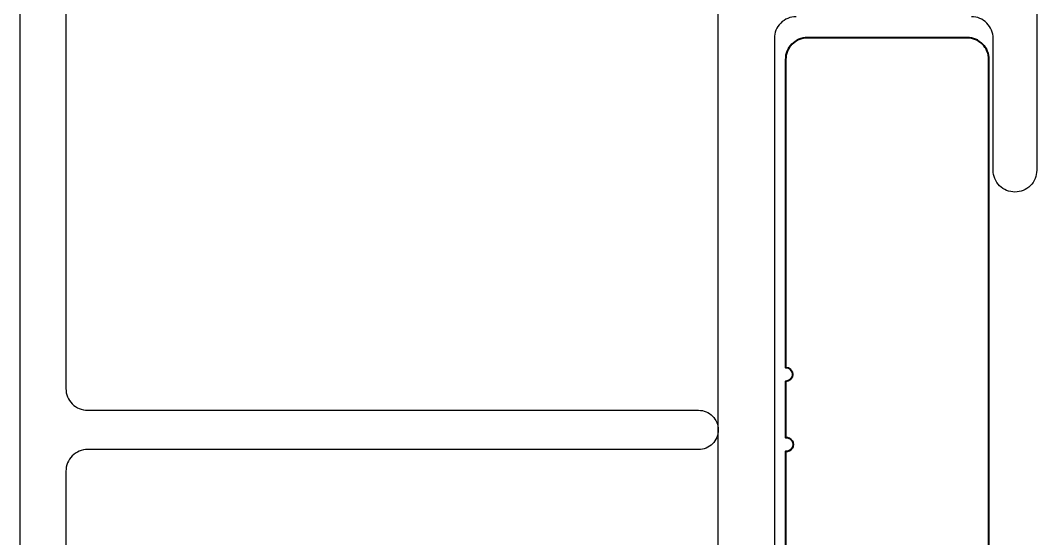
# Model space of a CAD drawing. Extents: x -26 to 91, y -47 to 75.
# Drawn here: x 47.716 to 49.165, y 54.419 to 55.158 of the extents above; entities that cross this region are included whole.
import ezdxf

# ---------------------------------------------------------------- set-up
doc = ezdxf.new("R2010")
doc.units = 0
doc.header["$MEASUREMENT"] = 0
doc.layers.get('0').update_dxf_attribs({"linetype": 'CONTINUOUS'})
doc.layers.add('DIM', color=7, linetype='CONTINUOUS')
doc.layers.add('FRAME', color=1, linetype='CONTINUOUS')

# ---------------------------------------------------------------- blocks, each defined once
blk = doc.blocks.new('3805 BLOCK FRAME')
for points in [[(-3.4525, 1.454), (-3.1935, 1.454, -0.414214), (-3.1625, 1.423, -0.414214), (-3.1935, 1.392), (-3.3815, 1.392, 0.414214), (-3.4125, 1.361)], [(-3.4125, 1.111, 0.414214), (-3.3815, 1.08), (-2.3292, 1.08, 0.5024), (-2.2995, 1.1199, -0.280293), (-2.262, 1.2637, -0.498955), (-2.213, 1.256, -0.334263), (-2.2188, 1.2192, 2.470836), (-2.1062, 1.2192, -0.334263), (-2.112, 1.256, -0.498955), (-2.063, 1.2637, -0.280293), (-2.0255, 1.1199, 0.5024), (-1.9958, 1.08), (-1.5495, 1.08, 0.414214)]]:
    blk.add_lwpolyline(points, format="xyb")
blk.add_lwpolyline([(-1.5865, 1), (-4.3375, 1)])
blk = doc.blocks.new('3801 1 INCH GLASS STOP')
for points in [[(3.1831, -0.668), (-0.0009, -0.668, -0.414214)], [(0.0491, -0.603), (1.5201, -0.603, 0.414214), (1.5511, -0.572), (1.5511, 0.299, -0.414214), (1.5791, 0.327, -0.414214), (1.6071, 0.299), (1.6071, -0.572, 0.414214), (1.6381, -0.603), (3.0271, -0.603, 0.414214)]]:
    blk.add_lwpolyline(points, format="xyb")

msp = doc.modelspace()

# ---------------------------------------------------------------- linework, layer by layer
at = {"layer": 'DIM', "color": 5, "lineweight": 40}
msp.add_lwpolyline([(49.0968, 53.3143), (49.0968, 55.1023, 0.414214), (49.0658, 55.1333), (48.8378, 55.1333, 0.414214), (48.8068, 55.1023), (48.8068, 54.6633, -1), (48.8068, 54.6433), (48.8068, 54.5633, -1.086283), (48.8068, 54.5434), (48.8068, 54.1243, 0.414214), (48.8378, 54.0933), (48.9758, 54.0933, -0.414214), (49.0068, 54.0623), (49.0068, 53.9793, -0.414214), (48.9758, 53.9483), (48.9295, 53.9483, 3.577628), (48.9295, 53.8783), (48.9758, 53.8783, -0.414214), (49.0068, 53.8473), (49.0068, 53.7643, -0.414214), (48.9758, 53.7333), (48.8378, 53.7333, 0.414214), (48.8068, 53.7023), (48.8068, 53.3143, 0.414214)], format="xyb", dxfattribs=at)

# ---------------------------------------------------------------- block references
at = {"layer": 'FRAME', "rotation": 270}
for name, p in [('3805 BLOCK FRAME', (47.7108, 51.7508)), ('3801 1 INCH GLASS STOP', (48.3838, 56.1533))]:
    msp.add_blockref(name, p, dxfattribs=at)

doc.saveas('drawing.dxf')
